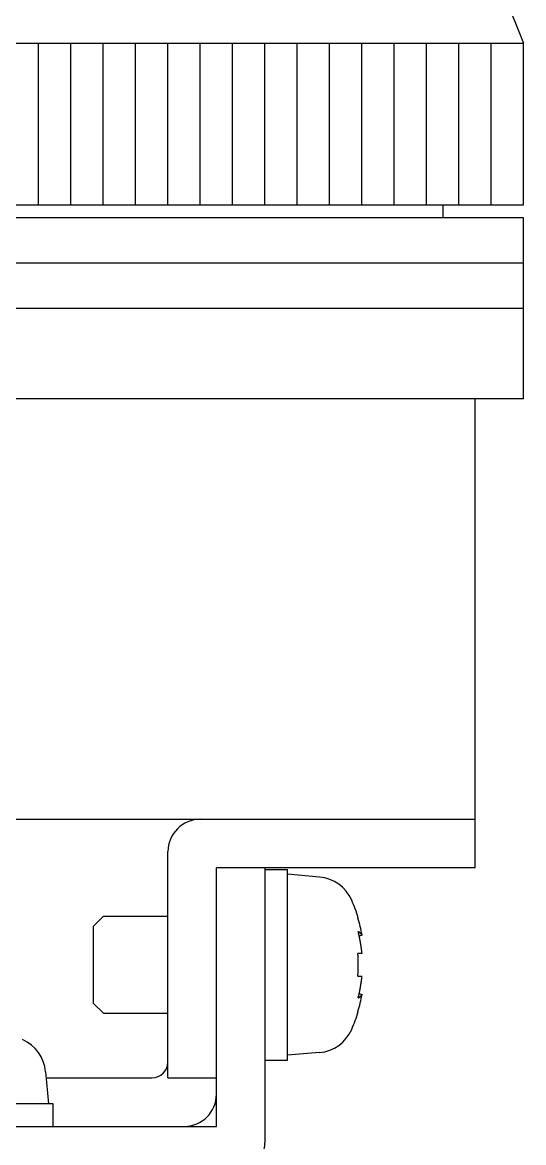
# Model space of a CAD drawing. Extents: x 25 to 315, y -155 to 84.
# Drawn here: x 88.95 to 104.45, y -58.24 to -23.6 of the extents above; entities that cross this region are included whole.
import ezdxf

# ---------------------------------------------------------------- set-up
doc = ezdxf.new("R2010")
doc.units = 0
doc.layers.get('0').update_dxf_attribs({"linetype": 'CONTINUOUS'})

msp = doc.modelspace()

# ---------------------------------------------------------------- linework, layer by layer
at = {"color": 7, "linetype": 'CONTINUOUS'}
for p, q in [((102.449, -19.245), (104.449, -24.245)), ((69.449, -24.245), (104.449, -24.245)), ((89.449, -29.245), (89.449, -24.245)), ((90.449, -29.245), (90.449, -24.245)), ((91.449, -29.245), (91.449, -24.245)), ((92.449, -29.245), (92.449, -24.245)), ((93.449, -29.245), (93.449, -24.245)), ((94.449, -29.245), (94.449, -24.245)), ((95.449, -29.245), (95.449, -24.245)), ((96.449, -29.245), (96.449, -24.245)), ((97.449, -29.245), (97.449, -24.245)), ((98.449, -29.245), (98.449, -24.245)), ((99.449, -29.245), (99.449, -24.245)), ((100.449, -29.245), (100.449, -24.245)), ((101.449, -29.245), (101.449, -24.245)), ((102.449, -29.245), (102.449, -24.245)), ((103.449, -29.245), (103.449, -24.245)), ((104.449, -29.245), (104.449, -24.245)), ((69.449, -29.245), (104.449, -29.245)), ((101.949, -29.245), (101.949, -29.645)), ((104.449, -29.645), (69.449, -29.645)), ((104.449, -35.245), (104.449, -29.645)), ((104.449, -31.045), (69.449, -31.045)), ((104.449, -32.445), (69.449, -32.445)), ((104.449, -35.245), (69.449, -35.245)), ((102.949, -48.245), (102.949, -35.245)), ((70.949, -48.245), (102.949, -48.245)), ((102.949, -49.745), (102.949, -48.245)), ((93.449, -56.245), (93.449, -49.245)), ((96.449, -49.745), (94.949, -49.745)), ((94.949, -50.745), (94.949, -49.745)), ((96.449, -49.745), (96.449, -50.745)), ((101.949, -49.745), (96.449, -49.745)), ((96.449, -49.795), (97.149, -49.795)), ((97.149, -55.691), (97.149, -49.795)), ((102.949, -49.745), (101.949, -49.745)), ((98.137, -50.031), (97.149, -49.945)), ((94.949, -57.745), (94.949, -50.745)), ((96.449, -50.745), (96.449, -58.245)), ((91.149, -51.552), (91.455, -51.245)), ((91.455, -51.245), (93.449, -51.245)), ((91.149, -53.938), (91.149, -51.552)), ((99.334, -51.295), (99.323, -51.302)), ((99.451, -51.827), (99.366, -51.86)), ((99.451, -52.396), (99.323, -52.396)), ((99.323, -53.094), (99.451, -53.094)), ((99.366, -53.63), (99.451, -53.663)), ((91.149, -53.938), (91.455, -54.245)), ((91.455, -54.245), (93.449, -54.245)), ((99.323, -54.187), (99.334, -54.195)), ((96.449, -55.695), (96.764, -55.695)), ((98.137, -55.458), (97.149, -55.545)), ((89.662, -56.057), (89.749, -57.045)), ((89.679, -56.245), (92.949, -56.245)), ((93.449, -56.245), (94.949, -56.245)), ((89.899, -57.045), (84.011, -57.045)), ((89.899, -57.745), (89.899, -57.045)), ((78.949, -57.745), (94.949, -57.745))]:
    msp.add_line(p, q, dxfattribs=at)
for points in [[(99.451, -52.396, 0), (99.451, -52.391, 0), (99.45, -52.385, 0), (99.45, -52.38, 0), (99.449, -52.375, 0), (99.448, -52.369, 0), (99.448, -52.364, 0), (99.447, -52.359, 0), (99.447, -52.353, 0), (99.446, -52.348, 0), (99.445, -52.343, 0), (99.445, -52.337, 0), (99.444, -52.332, 0), (99.444, -52.327, 0), (99.443, -52.322, 0), (99.442, -52.316, 0), (99.442, -52.311, 0), (99.441, -52.306, 0), (99.44, -52.3, 0), (99.44, -52.295, 0), (99.439, -52.29, 0), (99.438, -52.284, 0), (99.438, -52.279, 0), (99.437, -52.274, 0), (99.436, -52.268, 0), (99.436, -52.263, 0), (99.435, -52.258, 0), (99.434, -52.252, 0), (99.433, -52.247, 0), (99.433, -52.242, 0), (99.432, -52.236, 0), (99.431, -52.231, 0), (99.43, -52.226, 0), (99.43, -52.221, 0), (99.429, -52.215, 0), (99.428, -52.21, 0), (99.427, -52.205, 0), (99.427, -52.199, 0), (99.426, -52.194, 0), (99.425, -52.189, 0), (99.424, -52.184, 0), (99.424, -52.178, 0), (99.423, -52.173, 0), (99.422, -52.168, 0), (99.421, -52.162, 0), (99.42, -52.157, 0), (99.419, -52.152, 0), (99.419, -52.146, 0), (99.418, -52.141, 0), (99.417, -52.136, 0), (99.416, -52.13, 0), (99.415, -52.125, 0), (99.415, -52.12, 0), (99.414, -52.115, 0), (99.413, -52.109, 0), (99.412, -52.104, 0), (99.411, -52.099, 0), (99.41, -52.093, 0), (99.409, -52.088, 0), (99.408, -52.083, 0), (99.407, -52.078, 0), (99.407, -52.072, 0), (99.406, -52.067, 0), (99.405, -52.062, 0), (99.404, -52.056, 0), (99.403, -52.051, 0), (99.402, -52.046, 0), (99.401, -52.041, 0), (99.4, -52.035, 0), (99.399, -52.03, 0), (99.398, -52.025, 0), (99.397, -52.019, 0), (99.396, -52.014, 0), (99.395, -52.009, 0), (99.394, -52.004, 0), (99.393, -51.998, 0), (99.392, -51.993, 0), (99.391, -51.988, 0), (99.391, -51.983, 0), (99.389, -51.977, 0), (99.388, -51.972, 0), (99.388, -51.967, 0), (99.386, -51.961, 0), (99.385, -51.956, 0), (99.384, -51.951, 0), (99.383, -51.946, 0), (99.382, -51.94, 0), (99.381, -51.935, 0), (99.38, -51.93, 0), (99.379, -51.924, 0), (99.378, -51.919, 0), (99.377, -51.914, 0), (99.376, -51.909, 0), (99.375, -51.903, 0), (99.374, -51.898, 0), (99.373, -51.893, 0), (99.372, -51.888, 0), (99.371, -51.882, 0), (99.37, -51.877, 0), (99.368, -51.872, 0), (99.367, -51.867, 0), (99.366, -51.861, 0), (99.365, -51.856, 0), (99.364, -51.851, 0), (99.363, -51.846, 0), (99.362, -51.84, 0), (99.36, -51.835, 0), (99.359, -51.83, 0), (99.358, -51.824, 0), (99.357, -51.819, 0), (99.356, -51.814, 0), (99.355, -51.809, 0), (99.353, -51.803, 0), (99.352, -51.798, 0), (99.351, -51.793, 0), (99.35, -51.788, 0), (99.349, -51.782, 0), (99.347, -51.777, 0), (99.346, -51.772, 0), (99.345, -51.767, 0), (99.344, -51.761, 0), (99.343, -51.756, 0), (99.341, -51.751, 0), (99.34, -51.746, 0), (99.339, -51.74, 0), (99.338, -51.735, 0), (99.336, -51.73, 0), (99.335, -51.725, 0), (99.334, -51.719, 0)], [(99.451, -51.827, 0), (99.451, -51.826, 0), (99.45, -51.825, 0), (99.45, -51.824, 0), (99.449, -51.823, 0), (99.448, -51.822, 0), (99.448, -51.821, 0), (99.447, -51.82, 0), (99.447, -51.819, 0), (99.446, -51.818, 0), (99.445, -51.817, 0), (99.445, -51.816, 0), (99.444, -51.815, 0), (99.444, -51.814, 0), (99.443, -51.813, 0), (99.442, -51.812, 0), (99.442, -51.811, 0), (99.441, -51.81, 0), (99.44, -51.809, 0), (99.44, -51.808, 0), (99.439, -51.807, 0), (99.438, -51.806, 0), (99.438, -51.806, 0), (99.437, -51.805, 0), (99.436, -51.804, 0), (99.436, -51.803, 0), (99.435, -51.802, 0), (99.434, -51.801, 0), (99.433, -51.8, 0), (99.433, -51.799, 0), (99.432, -51.798, 0), (99.431, -51.797, 0), (99.43, -51.796, 0), (99.43, -51.795, 0), (99.429, -51.794, 0), (99.428, -51.794, 0), (99.427, -51.793, 0), (99.427, -51.792, 0), (99.426, -51.791, 0), (99.425, -51.79, 0), (99.424, -51.789, 0), (99.424, -51.788, 0), (99.423, -51.787, 0), (99.422, -51.786, 0), (99.421, -51.786, 0), (99.42, -51.785, 0), (99.419, -51.784, 0), (99.419, -51.783, 0), (99.418, -51.782, 0), (99.417, -51.781, 0), (99.416, -51.78, 0), (99.415, -51.779, 0), (99.415, -51.779, 0), (99.414, -51.778, 0), (99.413, -51.777, 0), (99.412, -51.776, 0), (99.411, -51.775, 0), (99.41, -51.774, 0), (99.409, -51.773, 0), (99.408, -51.773, 0), (99.407, -51.772, 0), (99.407, -51.771, 0), (99.406, -51.77, 0), (99.405, -51.769, 0), (99.404, -51.768, 0), (99.403, -51.767, 0), (99.402, -51.767, 0), (99.401, -51.766, 0), (99.4, -51.765, 0), (99.399, -51.764, 0), (99.398, -51.763, 0), (99.397, -51.763, 0), (99.396, -51.762, 0), (99.395, -51.761, 0), (99.394, -51.76, 0), (99.393, -51.759, 0), (99.392, -51.758, 0), (99.391, -51.758, 0), (99.391, -51.757, 0), (99.389, -51.756, 0), (99.388, -51.755, 0), (99.388, -51.755, 0), (99.386, -51.754, 0), (99.385, -51.753, 0), (99.384, -51.752, 0), (99.383, -51.751, 0), (99.382, -51.751, 0), (99.381, -51.75, 0), (99.38, -51.749, 0), (99.379, -51.748, 0), (99.378, -51.747, 0), (99.377, -51.747, 0), (99.376, -51.746, 0), (99.375, -51.745, 0), (99.374, -51.744, 0), (99.373, -51.743, 0), (99.372, -51.743, 0), (99.371, -51.742, 0), (99.37, -51.741, 0), (99.368, -51.74, 0), (99.367, -51.74, 0), (99.366, -51.739, 0), (99.365, -51.738, 0), (99.364, -51.737, 0), (99.363, -51.737, 0), (99.362, -51.736, 0), (99.36, -51.735, 0), (99.359, -51.734, 0), (99.358, -51.734, 0), (99.357, -51.733, 0), (99.356, -51.732, 0), (99.355, -51.732, 0), (99.353, -51.731, 0), (99.352, -51.73, 0), (99.351, -51.729, 0), (99.35, -51.729, 0), (99.349, -51.728, 0), (99.347, -51.727, 0), (99.346, -51.727, 0), (99.345, -51.726, 0), (99.344, -51.725, 0), (99.343, -51.724, 0), (99.341, -51.724, 0), (99.34, -51.723, 0), (99.339, -51.722, 0), (99.338, -51.722, 0), (99.336, -51.721, 0), (99.335, -51.72, 0), (99.334, -51.719, 0)], [(99.323, -53.094, 0), (99.324, -53.088, 0), (99.324, -53.083, 0), (99.324, -53.078, 0), (99.325, -53.072, 0), (99.325, -53.067, 0), (99.325, -53.061, 0), (99.326, -53.056, 0), (99.326, -53.05, 0), (99.326, -53.045, 0), (99.326, -53.039, 0), (99.327, -53.034, 0), (99.327, -53.029, 0), (99.327, -53.023, 0), (99.327, -53.018, 0), (99.328, -53.012, 0), (99.328, -53.007, 0), (99.328, -53.001, 0), (99.328, -52.996, 0), (99.329, -52.99, 0), (99.329, -52.985, 0), (99.329, -52.979, 0), (99.329, -52.974, 0), (99.329, -52.968, 0), (99.33, -52.963, 0), (99.33, -52.958, 0), (99.33, -52.952, 0), (99.33, -52.947, 0), (99.331, -52.941, 0), (99.331, -52.936, 0), (99.331, -52.93, 0), (99.331, -52.925, 0), (99.331, -52.919, 0), (99.331, -52.914, 0), (99.332, -52.908, 0), (99.332, -52.903, 0), (99.332, -52.898, 0), (99.332, -52.892, 0), (99.332, -52.887, 0), (99.332, -52.881, 0), (99.332, -52.876, 0), (99.332, -52.87, 0), (99.333, -52.865, 0), (99.333, -52.859, 0), (99.333, -52.854, 0), (99.333, -52.849, 0), (99.333, -52.843, 0), (99.333, -52.838, 0), (99.333, -52.832, 0), (99.333, -52.827, 0), (99.333, -52.821, 0), (99.333, -52.816, 0), (99.334, -52.81, 0), (99.334, -52.805, 0), (99.334, -52.799, 0), (99.334, -52.794, 0), (99.334, -52.788, 0), (99.334, -52.783, 0), (99.334, -52.778, 0), (99.334, -52.772, 0), (99.334, -52.767, 0), (99.334, -52.761, 0), (99.334, -52.756, 0), (99.334, -52.75, 0), (99.334, -52.745, 0), (99.334, -52.739, 0), (99.334, -52.734, 0), (99.334, -52.728, 0), (99.334, -52.723, 0), (99.334, -52.718, 0), (99.334, -52.712, 0), (99.334, -52.707, 0), (99.334, -52.701, 0), (99.334, -52.696, 0), (99.334, -52.69, 0), (99.334, -52.685, 0), (99.334, -52.679, 0), (99.333, -52.674, 0), (99.333, -52.668, 0), (99.333, -52.663, 0), (99.333, -52.657, 0), (99.333, -52.652, 0), (99.333, -52.647, 0), (99.333, -52.641, 0), (99.333, -52.636, 0), (99.333, -52.63, 0), (99.333, -52.625, 0), (99.332, -52.619, 0), (99.332, -52.614, 0), (99.332, -52.608, 0), (99.332, -52.603, 0), (99.332, -52.597, 0), (99.332, -52.592, 0), (99.332, -52.587, 0), (99.332, -52.581, 0), (99.331, -52.576, 0), (99.331, -52.57, 0), (99.331, -52.565, 0), (99.331, -52.559, 0), (99.331, -52.554, 0), (99.331, -52.548, 0), (99.33, -52.543, 0), (99.33, -52.538, 0), (99.33, -52.532, 0), (99.33, -52.527, 0), (99.329, -52.521, 0), (99.329, -52.516, 0), (99.329, -52.51, 0), (99.329, -52.505, 0), (99.329, -52.499, 0), (99.328, -52.494, 0), (99.328, -52.488, 0), (99.328, -52.483, 0), (99.328, -52.477, 0), (99.327, -52.472, 0), (99.327, -52.467, 0), (99.327, -52.461, 0), (99.327, -52.456, 0), (99.326, -52.45, 0), (99.326, -52.445, 0), (99.326, -52.439, 0), (99.326, -52.434, 0), (99.325, -52.428, 0), (99.325, -52.423, 0), (99.325, -52.418, 0), (99.324, -52.412, 0), (99.324, -52.407, 0), (99.324, -52.401, 0), (99.323, -52.396, 0)], [(99.334, -53.77, 0), (99.335, -53.765, 0), (99.336, -53.76, 0), (99.338, -53.754, 0), (99.339, -53.749, 0), (99.34, -53.744, 0), (99.341, -53.739, 0), (99.343, -53.733, 0), (99.344, -53.728, 0), (99.345, -53.723, 0), (99.346, -53.718, 0), (99.347, -53.712, 0), (99.349, -53.707, 0), (99.35, -53.702, 0), (99.351, -53.697, 0), (99.352, -53.691, 0), (99.353, -53.686, 0), (99.355, -53.681, 0), (99.356, -53.676, 0), (99.357, -53.67, 0), (99.358, -53.665, 0), (99.359, -53.66, 0), (99.36, -53.655, 0), (99.362, -53.649, 0), (99.363, -53.644, 0), (99.364, -53.639, 0), (99.365, -53.634, 0), (99.366, -53.628, 0), (99.367, -53.623, 0), (99.368, -53.618, 0), (99.37, -53.613, 0), (99.371, -53.607, 0), (99.372, -53.602, 0), (99.373, -53.597, 0), (99.374, -53.592, 0), (99.375, -53.586, 0), (99.376, -53.581, 0), (99.377, -53.576, 0), (99.378, -53.571, 0), (99.379, -53.565, 0), (99.38, -53.56, 0), (99.381, -53.555, 0), (99.382, -53.549, 0), (99.383, -53.544, 0), (99.384, -53.539, 0), (99.385, -53.533, 0), (99.386, -53.528, 0), (99.388, -53.523, 0), (99.388, -53.518, 0), (99.389, -53.512, 0), (99.391, -53.507, 0), (99.391, -53.502, 0), (99.392, -53.497, 0), (99.393, -53.491, 0), (99.394, -53.486, 0), (99.395, -53.481, 0), (99.396, -53.475, 0), (99.397, -53.47, 0), (99.398, -53.465, 0), (99.399, -53.46, 0), (99.4, -53.454, 0), (99.401, -53.449, 0), (99.402, -53.444, 0), (99.403, -53.438, 0), (99.404, -53.433, 0), (99.405, -53.428, 0), (99.406, -53.423, 0), (99.407, -53.417, 0), (99.407, -53.412, 0), (99.408, -53.407, 0), (99.409, -53.401, 0), (99.41, -53.396, 0), (99.411, -53.391, 0), (99.412, -53.386, 0), (99.413, -53.38, 0), (99.414, -53.375, 0), (99.415, -53.37, 0), (99.415, -53.364, 0), (99.416, -53.359, 0), (99.417, -53.354, 0), (99.418, -53.349, 0), (99.419, -53.343, 0), (99.419, -53.338, 0), (99.42, -53.333, 0), (99.421, -53.327, 0), (99.422, -53.322, 0), (99.423, -53.317, 0), (99.424, -53.311, 0), (99.424, -53.306, 0), (99.425, -53.301, 0), (99.426, -53.295, 0), (99.427, -53.29, 0), (99.427, -53.285, 0), (99.428, -53.28, 0), (99.429, -53.274, 0), (99.43, -53.269, 0), (99.43, -53.264, 0), (99.431, -53.258, 0), (99.432, -53.253, 0), (99.433, -53.248, 0), (99.433, -53.242, 0), (99.434, -53.237, 0), (99.435, -53.232, 0), (99.436, -53.227, 0), (99.436, -53.221, 0), (99.437, -53.216, 0), (99.438, -53.211, 0), (99.438, -53.205, 0), (99.439, -53.2, 0), (99.44, -53.195, 0), (99.44, -53.189, 0), (99.441, -53.184, 0), (99.442, -53.179, 0), (99.442, -53.173, 0), (99.443, -53.168, 0), (99.444, -53.163, 0), (99.444, -53.158, 0), (99.445, -53.152, 0), (99.445, -53.147, 0), (99.446, -53.142, 0), (99.447, -53.136, 0), (99.447, -53.131, 0), (99.448, -53.126, 0), (99.448, -53.12, 0), (99.449, -53.115, 0), (99.45, -53.11, 0), (99.45, -53.104, 0), (99.451, -53.099, 0), (99.451, -53.094, 0)], [(99.334, -53.77, 0), (99.335, -53.769, 0), (99.336, -53.769, 0), (99.338, -53.768, 0), (99.339, -53.767, 0), (99.34, -53.767, 0), (99.341, -53.766, 0), (99.343, -53.765, 0), (99.344, -53.764, 0), (99.345, -53.764, 0), (99.346, -53.763, 0), (99.347, -53.762, 0), (99.349, -53.762, 0), (99.35, -53.761, 0), (99.351, -53.76, 0), (99.352, -53.76, 0), (99.353, -53.759, 0), (99.355, -53.758, 0), (99.356, -53.757, 0), (99.357, -53.757, 0), (99.358, -53.756, 0), (99.359, -53.755, 0), (99.36, -53.754, 0), (99.362, -53.754, 0), (99.363, -53.753, 0), (99.364, -53.752, 0), (99.365, -53.751, 0), (99.366, -53.751, 0), (99.367, -53.75, 0), (99.368, -53.749, 0), (99.37, -53.748, 0), (99.371, -53.748, 0), (99.372, -53.747, 0), (99.373, -53.746, 0), (99.374, -53.745, 0), (99.375, -53.745, 0), (99.376, -53.744, 0), (99.377, -53.743, 0), (99.378, -53.742, 0), (99.379, -53.742, 0), (99.38, -53.741, 0), (99.381, -53.74, 0), (99.382, -53.739, 0), (99.383, -53.738, 0), (99.384, -53.737, 0), (99.385, -53.737, 0), (99.386, -53.736, 0), (99.388, -53.735, 0), (99.388, -53.734, 0), (99.389, -53.734, 0), (99.391, -53.733, 0), (99.391, -53.732, 0), (99.392, -53.731, 0), (99.393, -53.73, 0), (99.394, -53.73, 0), (99.395, -53.729, 0), (99.396, -53.728, 0), (99.397, -53.727, 0), (99.398, -53.726, 0), (99.399, -53.725, 0), (99.4, -53.725, 0), (99.401, -53.724, 0), (99.402, -53.723, 0), (99.403, -53.722, 0), (99.404, -53.721, 0), (99.405, -53.72, 0), (99.406, -53.72, 0), (99.407, -53.719, 0), (99.407, -53.718, 0), (99.408, -53.717, 0), (99.409, -53.716, 0), (99.41, -53.715, 0), (99.411, -53.715, 0), (99.412, -53.714, 0), (99.413, -53.713, 0), (99.414, -53.712, 0), (99.415, -53.711, 0), (99.415, -53.71, 0), (99.416, -53.709, 0), (99.417, -53.708, 0), (99.418, -53.708, 0), (99.419, -53.707, 0), (99.419, -53.706, 0), (99.42, -53.705, 0), (99.421, -53.704, 0), (99.422, -53.703, 0), (99.423, -53.702, 0), (99.424, -53.701, 0), (99.424, -53.7, 0), (99.425, -53.7, 0), (99.426, -53.699, 0), (99.427, -53.698, 0), (99.427, -53.697, 0), (99.428, -53.696, 0), (99.429, -53.695, 0), (99.43, -53.694, 0), (99.43, -53.693, 0), (99.431, -53.692, 0), (99.432, -53.691, 0), (99.433, -53.691, 0), (99.433, -53.69, 0), (99.434, -53.689, 0), (99.435, -53.688, 0), (99.436, -53.687, 0), (99.436, -53.686, 0), (99.437, -53.685, 0), (99.438, -53.684, 0), (99.438, -53.683, 0), (99.439, -53.682, 0), (99.44, -53.681, 0), (99.44, -53.68, 0), (99.441, -53.679, 0), (99.442, -53.678, 0), (99.442, -53.678, 0), (99.443, -53.677, 0), (99.444, -53.676, 0), (99.444, -53.675, 0), (99.445, -53.674, 0), (99.445, -53.673, 0), (99.446, -53.672, 0), (99.447, -53.671, 0), (99.447, -53.67, 0), (99.448, -53.669, 0), (99.448, -53.668, 0), (99.449, -53.667, 0), (99.45, -53.666, 0), (99.45, -53.665, 0), (99.451, -53.664, 0), (99.451, -53.663, 0)], [(96.764, -55.695, 0), (96.767, -55.695, 0), (96.77, -55.695, 0), (96.773, -55.695, 0), (96.776, -55.695, 0), (96.779, -55.695, 0), (96.782, -55.695, 0), (96.785, -55.695, 0), (96.788, -55.695, 0), (96.791, -55.695, 0), (96.794, -55.695, 0), (96.797, -55.695, 0), (96.8, -55.695, 0), (96.803, -55.695, 0), (96.806, -55.695, 0), (96.809, -55.695, 0), (96.812, -55.695, 0), (96.815, -55.695, 0), (96.818, -55.695, 0), (96.821, -55.695, 0), (96.824, -55.695, 0), (96.827, -55.695, 0), (96.83, -55.695, 0), (96.833, -55.695, 0), (96.836, -55.695, 0), (96.839, -55.695, 0), (96.842, -55.695, 0), (96.845, -55.695, 0), (96.848, -55.695, 0), (96.851, -55.695, 0), (96.854, -55.695, 0), (96.857, -55.695, 0), (96.86, -55.695, 0), (96.863, -55.695, 0), (96.866, -55.695, 0), (96.869, -55.695, 0), (96.872, -55.695, 0), (96.875, -55.694, 0), (96.878, -55.694, 0), (96.881, -55.694, 0), (96.884, -55.694, 0), (96.887, -55.694, 0), (96.89, -55.694, 0), (96.893, -55.694, 0), (96.896, -55.694, 0), (96.899, -55.694, 0), (96.902, -55.694, 0), (96.905, -55.694, 0), (96.908, -55.694, 0), (96.911, -55.694, 0), (96.914, -55.694, 0), (96.917, -55.694, 0), (96.92, -55.694, 0), (96.923, -55.694, 0), (96.926, -55.694, 0), (96.929, -55.694, 0), (96.932, -55.694, 0), (96.935, -55.694, 0), (96.938, -55.694, 0), (96.941, -55.694, 0), (96.944, -55.694, 0), (96.947, -55.694, 0), (96.95, -55.694, 0), (96.953, -55.694, 0), (96.956, -55.694, 0), (96.959, -55.694, 0), (96.962, -55.694, 0), (96.965, -55.694, 0), (96.968, -55.694, 0), (96.972, -55.694, 0), (96.975, -55.694, 0), (96.978, -55.694, 0), (96.981, -55.694, 0), (96.984, -55.694, 0), (96.987, -55.694, 0), (96.99, -55.694, 0), (96.993, -55.694, 0), (96.996, -55.694, 0), (96.999, -55.694, 0), (97.001, -55.694, 0), (97.004, -55.694, 0), (97.007, -55.694, 0), (97.01, -55.693, 0), (97.013, -55.693, 0), (97.016, -55.693, 0), (97.019, -55.693, 0), (97.022, -55.693, 0), (97.025, -55.693, 0), (97.028, -55.693, 0), (97.032, -55.693, 0), (97.035, -55.693, 0), (97.038, -55.693, 0), (97.041, -55.693, 0), (97.044, -55.693, 0), (97.047, -55.693, 0), (97.05, -55.693, 0), (97.053, -55.693, 0), (97.056, -55.693, 0), (97.059, -55.693, 0), (97.062, -55.693, 0), (97.065, -55.693, 0), (97.068, -55.693, 0), (97.071, -55.693, 0), (97.074, -55.693, 0), (97.077, -55.693, 0), (97.08, -55.693, 0), (97.083, -55.693, 0), (97.086, -55.693, 0), (97.089, -55.692, 0), (97.092, -55.692, 0), (97.095, -55.692, 0), (97.098, -55.692, 0), (97.101, -55.692, 0), (97.104, -55.692, 0), (97.107, -55.692, 0), (97.11, -55.692, 0), (97.113, -55.692, 0), (97.116, -55.692, 0), (97.119, -55.692, 0), (97.122, -55.692, 0), (97.125, -55.692, 0), (97.128, -55.692, 0), (97.131, -55.692, 0), (97.134, -55.692, 0), (97.137, -55.692, 0), (97.14, -55.692, 0), (97.143, -55.692, 0), (97.146, -55.691, 0), (97.149, -55.691, 0)]]:
    msp.add_polyline3d(points, dxfattribs=at)
for centre, radius, start, end in [((94.449, -49.245), 1, 90, 180), ((98.032, -51.227), 1.2, 23.5471, 85), ((94.549, -52.745), 5, 16.858, 23.5471), ((94.549, -52.745), 4.988, 10.6082, 16.8109), ((94.549, -52.745), 4.988, 343.1891, 349.3918), ((94.549, -52.745), 5, 336.4529, 343.142), ((88.467, -56.161), 1.2, 5, 66.4529), ((98.032, -54.263), 1.2, 275, 336.4529), ((92.949, -55.745), 0.5, 270, 0), ((93.949, -56.745), 1, 270, 0), ((95.449, -58.245), 1, 270, 0)]:
    msp.add_arc(centre, radius, start, end, dxfattribs=at)

doc.saveas('drawing.dxf')
